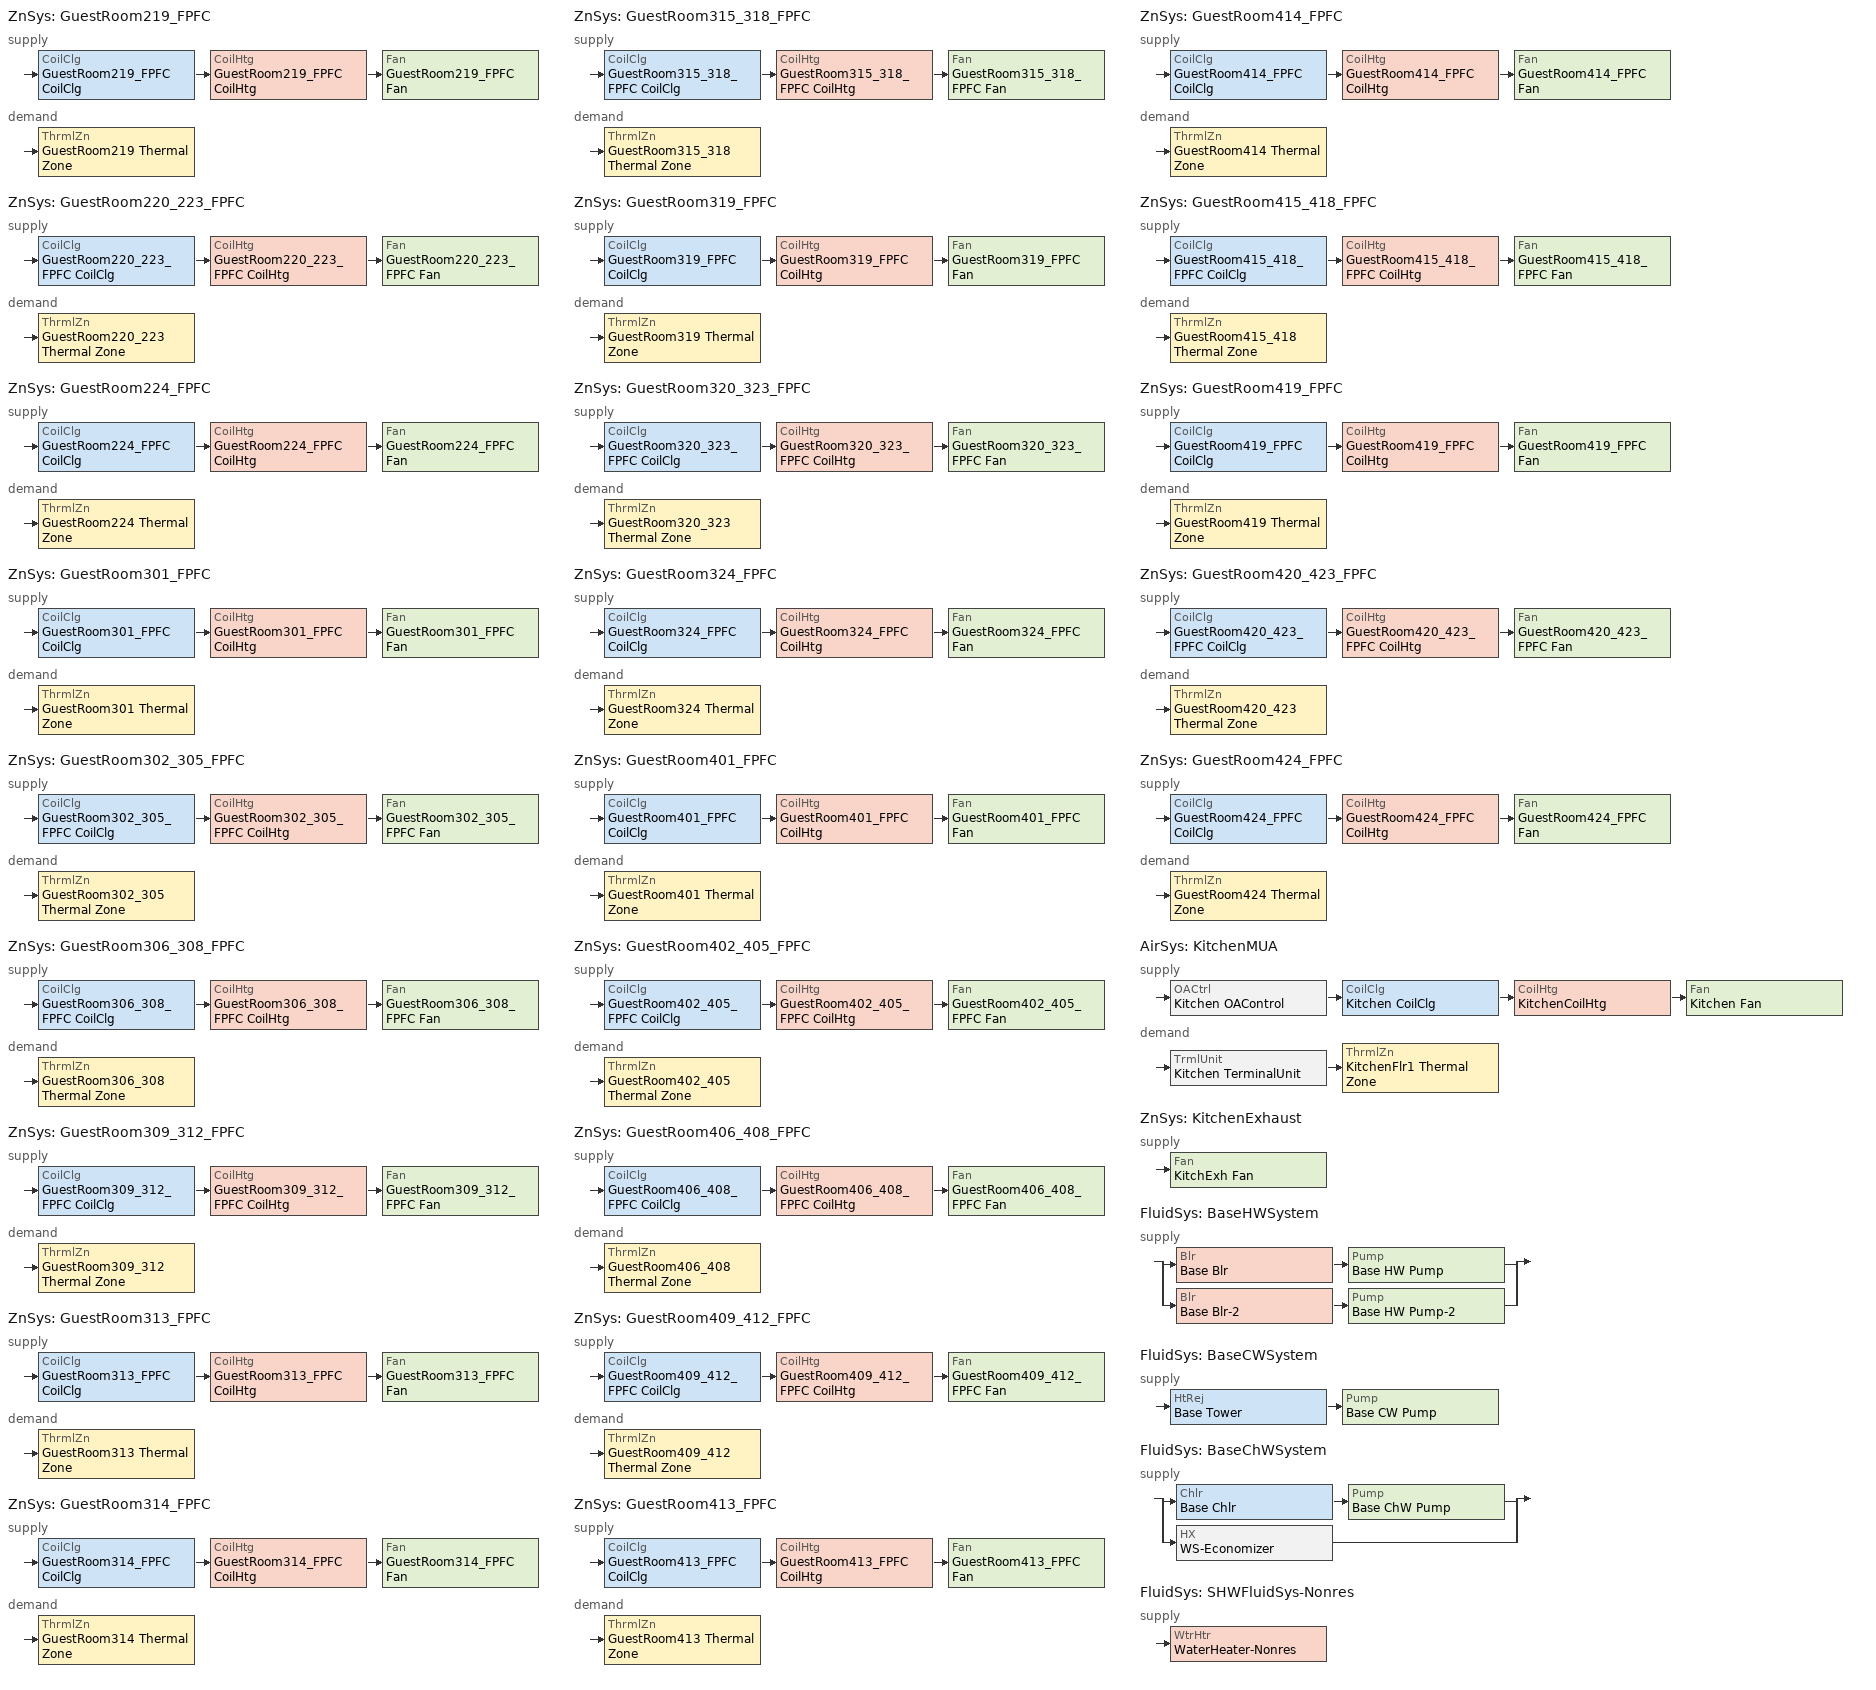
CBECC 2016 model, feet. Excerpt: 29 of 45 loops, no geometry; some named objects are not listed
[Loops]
ZnSys 'GuestRoom219_FPFC'
 supply: CoilClg 'GuestRoom219_FPFC CoilClg' > CoilHtg 'GuestRoom219_FPFC CoilHtg' > Fan 'GuestRoom219_FPFC Fan'
 demand: ThrmlZn 'GuestRoom219 Thermal Zone'
ZnSys 'GuestRoom220_223_FPFC'
 supply: CoilClg 'GuestRoom220_223_FPFC CoilClg' > CoilHtg 'GuestRoom220_223_FPFC CoilHtg' > Fan 'GuestRoom220_223_FPFC Fan'
 demand: ThrmlZn 'GuestRoom220_223 Thermal Zone'
ZnSys 'GuestRoom224_FPFC'
 supply: CoilClg 'GuestRoom224_FPFC CoilClg' > CoilHtg 'GuestRoom224_FPFC CoilHtg' > Fan 'GuestRoom224_FPFC Fan'
 demand: ThrmlZn 'GuestRoom224 Thermal Zone'
ZnSys 'GuestRoom301_FPFC'
 supply: CoilClg 'GuestRoom301_FPFC CoilClg' > CoilHtg 'GuestRoom301_FPFC CoilHtg' > Fan 'GuestRoom301_FPFC Fan'
 demand: ThrmlZn 'GuestRoom301 Thermal Zone'
ZnSys 'GuestRoom302_305_FPFC'
 supply: CoilClg 'GuestRoom302_305_FPFC CoilClg' > CoilHtg 'GuestRoom302_305_FPFC CoilHtg' > Fan 'GuestRoom302_305_FPFC Fan'
 demand: ThrmlZn 'GuestRoom302_305 Thermal Zone'
ZnSys 'GuestRoom306_308_FPFC'
 supply: CoilClg 'GuestRoom306_308_FPFC CoilClg' > CoilHtg 'GuestRoom306_308_FPFC CoilHtg' > Fan 'GuestRoom306_308_FPFC Fan'
 demand: ThrmlZn 'GuestRoom306_308 Thermal Zone'
ZnSys 'GuestRoom309_312_FPFC'
 supply: CoilClg 'GuestRoom309_312_FPFC CoilClg' > CoilHtg 'GuestRoom309_312_FPFC CoilHtg' > Fan 'GuestRoom309_312_FPFC Fan'
 demand: ThrmlZn 'GuestRoom309_312 Thermal Zone'
ZnSys 'GuestRoom313_FPFC'
 supply: CoilClg 'GuestRoom313_FPFC CoilClg' > CoilHtg 'GuestRoom313_FPFC CoilHtg' > Fan 'GuestRoom313_FPFC Fan'
 demand: ThrmlZn 'GuestRoom313 Thermal Zone'
ZnSys 'GuestRoom314_FPFC'
 supply: CoilClg 'GuestRoom314_FPFC CoilClg' > CoilHtg 'GuestRoom314_FPFC CoilHtg' > Fan 'GuestRoom314_FPFC Fan'
 demand: ThrmlZn 'GuestRoom314 Thermal Zone'
ZnSys 'GuestRoom315_318_FPFC'
 supply: CoilClg 'GuestRoom315_318_FPFC CoilClg' > CoilHtg 'GuestRoom315_318_FPFC CoilHtg' > Fan 'GuestRoom315_318_FPFC Fan'
 demand: ThrmlZn 'GuestRoom315_318 Thermal Zone'
ZnSys 'GuestRoom319_FPFC'
 supply: CoilClg 'GuestRoom319_FPFC CoilClg' > CoilHtg 'GuestRoom319_FPFC CoilHtg' > Fan 'GuestRoom319_FPFC Fan'
 demand: ThrmlZn 'GuestRoom319 Thermal Zone'
ZnSys 'GuestRoom320_323_FPFC'
 supply: CoilClg 'GuestRoom320_323_FPFC CoilClg' > CoilHtg 'GuestRoom320_323_FPFC CoilHtg' > Fan 'GuestRoom320_323_FPFC Fan'
 demand: ThrmlZn 'GuestRoom320_323 Thermal Zone'
ZnSys 'GuestRoom324_FPFC'
 supply: CoilClg 'GuestRoom324_FPFC CoilClg' > CoilHtg 'GuestRoom324_FPFC CoilHtg' > Fan 'GuestRoom324_FPFC Fan'
 demand: ThrmlZn 'GuestRoom324 Thermal Zone'
ZnSys 'GuestRoom401_FPFC'
 supply: CoilClg 'GuestRoom401_FPFC CoilClg' > CoilHtg 'GuestRoom401_FPFC CoilHtg' > Fan 'GuestRoom401_FPFC Fan'
 demand: ThrmlZn 'GuestRoom401 Thermal Zone'
ZnSys 'GuestRoom402_405_FPFC'
 supply: CoilClg 'GuestRoom402_405_FPFC CoilClg' > CoilHtg 'GuestRoom402_405_FPFC CoilHtg' > Fan 'GuestRoom402_405_FPFC Fan'
 demand: ThrmlZn 'GuestRoom402_405 Thermal Zone'
ZnSys 'GuestRoom406_408_FPFC'
 supply: CoilClg 'GuestRoom406_408_FPFC CoilClg' > CoilHtg 'GuestRoom406_408_FPFC CoilHtg' > Fan 'GuestRoom406_408_FPFC Fan'
 demand: ThrmlZn 'GuestRoom406_408 Thermal Zone'
ZnSys 'GuestRoom409_412_FPFC'
 supply: CoilClg 'GuestRoom409_412_FPFC CoilClg' > CoilHtg 'GuestRoom409_412_FPFC CoilHtg' > Fan 'GuestRoom409_412_FPFC Fan'
 demand: ThrmlZn 'GuestRoom409_412 Thermal Zone'
ZnSys 'GuestRoom413_FPFC'
 supply: CoilClg 'GuestRoom413_FPFC CoilClg' > CoilHtg 'GuestRoom413_FPFC CoilHtg' > Fan 'GuestRoom413_FPFC Fan'
 demand: ThrmlZn 'GuestRoom413 Thermal Zone'
ZnSys 'GuestRoom414_FPFC'
 supply: CoilClg 'GuestRoom414_FPFC CoilClg' > CoilHtg 'GuestRoom414_FPFC CoilHtg' > Fan 'GuestRoom414_FPFC Fan'
 demand: ThrmlZn 'GuestRoom414 Thermal Zone'
ZnSys 'GuestRoom415_418_FPFC'
 supply: CoilClg 'GuestRoom415_418_FPFC CoilClg' > CoilHtg 'GuestRoom415_418_FPFC CoilHtg' > Fan 'GuestRoom415_418_FPFC Fan'
 demand: ThrmlZn 'GuestRoom415_418 Thermal Zone'
ZnSys 'GuestRoom419_FPFC'
 supply: CoilClg 'GuestRoom419_FPFC CoilClg' > CoilHtg 'GuestRoom419_FPFC CoilHtg' > Fan 'GuestRoom419_FPFC Fan'
 demand: ThrmlZn 'GuestRoom419 Thermal Zone'
ZnSys 'GuestRoom420_423_FPFC'
 supply: CoilClg 'GuestRoom420_423_FPFC CoilClg' > CoilHtg 'GuestRoom420_423_FPFC CoilHtg' > Fan 'GuestRoom420_423_FPFC Fan'
 demand: ThrmlZn 'GuestRoom420_423 Thermal Zone'
ZnSys 'GuestRoom424_FPFC'
 supply: CoilClg 'GuestRoom424_FPFC CoilClg' > CoilHtg 'GuestRoom424_FPFC CoilHtg' > Fan 'GuestRoom424_FPFC Fan'
 demand: ThrmlZn 'GuestRoom424 Thermal Zone'
AirSys 'KitchenMUA'
 supply: OACtrl 'Kitchen OAControl' > CoilClg 'Kitchen CoilClg' > CoilHtg 'KitchenCoilHtg' > Fan 'Kitchen Fan'
 demand: TrmlUnit 'Kitchen TerminalUnit' > ThrmlZn 'KitchenFlr1 Thermal Zone'
ZnSys 'KitchenExhaust'
 supply: Fan 'KitchExh Fan'
FluidSys 'BaseHWSystem'
 supply: split
  | Blr 'Base Blr' > Pump 'Base HW Pump'
  | Blr 'Base Blr-2' > Pump 'Base HW Pump-2'
FluidSys 'BaseCWSystem'
 supply: HtRej 'Base Tower' > Pump 'Base CW Pump'
FluidSys 'BaseChWSystem'
 supply: split
  | Chlr 'Base Chlr' > Pump 'Base ChW Pump'
  | HX 'WS-Economizer'
FluidSys 'SHWFluidSys-Nonres'
 supply: WtrHtr 'WaterHeater-Nonres'
[ZnSys]
Name | Type | AvailSchRef | Cnt | ExhSysType
GuestRoom219_FPFC; GuestRoom224_FPFC; GuestRoom301_FPFC; GuestRoom313_FPFC; GuestRoom314_FPFC; GuestRoom319_FPFC; GuestRoom324_FPFC; GuestRoom401_FPFC; GuestRoom413_FPFC; GuestRoom414_FPFC; GuestRoom419_FPFC; GuestRoom424_FPFC | FPFC | ResidentialLiving HVACAvail
GuestRoom220_223_FPFC; GuestRoom302_305_FPFC; GuestRoom309_312_FPFC; GuestRoom315_318_FPFC; GuestRoom320_323_FPFC; GuestRoom402_405_FPFC; GuestRoom409_412_FPFC; GuestRoom415_418_FPFC; GuestRoom420_423_FPFC | FPFC | ResidentialLiving HVACAvail | 4
GuestRoom306_308_FPFC; GuestRoom406_408_FPFC | FPFC | ResidentialLiving HVACAvail | 3
KitchenExhaust | Exhaust |  |  | CommercialKitchen
[CoilClg]
Name | Sys | Type | FluidSegInRef | FluidSegOutRef | FuelSrc
GuestRoom219_FPFC CoilClg | GuestRoom219_FPFC | ChilledWater | BaseChWPrimSupSeg | BaseChWPrimRetSeg
GuestRoom220_223_FPFC CoilClg | GuestRoom220_223_FPFC | ChilledWater | BaseChWPrimSupSeg | BaseChWPrimRetSeg
GuestRoom224_FPFC CoilClg | GuestRoom224_FPFC | ChilledWater | BaseChWPrimSupSeg | BaseChWPrimRetSeg
GuestRoom301_FPFC CoilClg | GuestRoom301_FPFC | ChilledWater | BaseChWPrimSupSeg | BaseChWPrimRetSeg
GuestRoom302_305_FPFC CoilClg | GuestRoom302_305_FPFC | ChilledWater | BaseChWPrimSupSeg | BaseChWPrimRetSeg
GuestRoom306_308_FPFC CoilClg | GuestRoom306_308_FPFC | ChilledWater | BaseChWPrimSupSeg | BaseChWPrimRetSeg
GuestRoom309_312_FPFC CoilClg | GuestRoom309_312_FPFC | ChilledWater | BaseChWPrimSupSeg | BaseChWPrimRetSeg
GuestRoom313_FPFC CoilClg | GuestRoom313_FPFC | ChilledWater | BaseChWPrimSupSeg | BaseChWPrimRetSeg
GuestRoom314_FPFC CoilClg | GuestRoom314_FPFC | ChilledWater | BaseChWPrimSupSeg | BaseChWPrimRetSeg
GuestRoom315_318_FPFC CoilClg | GuestRoom315_318_FPFC | ChilledWater | BaseChWPrimSupSeg | BaseChWPrimRetSeg
GuestRoom319_FPFC CoilClg | GuestRoom319_FPFC | ChilledWater | BaseChWPrimSupSeg | BaseChWPrimRetSeg
GuestRoom320_323_FPFC CoilClg | GuestRoom320_323_FPFC | ChilledWater | BaseChWPrimSupSeg | BaseChWPrimRetSeg
GuestRoom324_FPFC CoilClg | GuestRoom324_FPFC | ChilledWater | BaseChWPrimSupSeg | BaseChWPrimRetSeg
GuestRoom401_FPFC CoilClg | GuestRoom401_FPFC | ChilledWater | BaseChWPrimSupSeg | BaseChWPrimRetSeg
GuestRoom402_405_FPFC CoilClg | GuestRoom402_405_FPFC | ChilledWater | BaseChWPrimSupSeg | BaseChWPrimRetSeg
GuestRoom406_408_FPFC CoilClg | GuestRoom406_408_FPFC | ChilledWater | BaseChWPrimSupSeg | BaseChWPrimRetSeg
GuestRoom409_412_FPFC CoilClg | GuestRoom409_412_FPFC | ChilledWater | BaseChWPrimSupSeg | BaseChWPrimRetSeg
GuestRoom413_FPFC CoilClg | GuestRoom413_FPFC | ChilledWater | BaseChWPrimSupSeg | BaseChWPrimRetSeg
GuestRoom414_FPFC CoilClg | GuestRoom414_FPFC | ChilledWater | BaseChWPrimSupSeg | BaseChWPrimRetSeg
GuestRoom415_418_FPFC CoilClg | GuestRoom415_418_FPFC | ChilledWater | BaseChWPrimSupSeg | BaseChWPrimRetSeg
GuestRoom419_FPFC CoilClg | GuestRoom419_FPFC | ChilledWater | BaseChWPrimSupSeg | BaseChWPrimRetSeg
GuestRoom420_423_FPFC CoilClg | GuestRoom420_423_FPFC | ChilledWater | BaseChWPrimSupSeg | BaseChWPrimRetSeg
GuestRoom424_FPFC CoilClg | GuestRoom424_FPFC | ChilledWater | BaseChWPrimSupSeg | BaseChWPrimRetSeg
Kitchen CoilClg | KitchenMUA | DirectExpansion |  |  | Electric
[CoilHtg]
Name | Sys | Type | FluidSegInRef | FluidSegOutRef | FuelSrc
GuestRoom219_FPFC CoilHtg | GuestRoom219_FPFC | HotWater | BaseHWPrimSupSeg | BaseHWPrimRetSeg
GuestRoom220_223_FPFC CoilHtg | GuestRoom220_223_FPFC | HotWater | BaseHWPrimSupSeg | BaseHWPrimRetSeg
GuestRoom224_FPFC CoilHtg | GuestRoom224_FPFC | HotWater | BaseHWPrimSupSeg | BaseHWPrimRetSeg
GuestRoom301_FPFC CoilHtg | GuestRoom301_FPFC | HotWater | BaseHWPrimSupSeg | BaseHWPrimRetSeg
GuestRoom302_305_FPFC CoilHtg | GuestRoom302_305_FPFC | HotWater | BaseHWPrimSupSeg | BaseHWPrimRetSeg
GuestRoom306_308_FPFC CoilHtg | GuestRoom306_308_FPFC | HotWater | BaseHWPrimSupSeg | BaseHWPrimRetSeg
GuestRoom309_312_FPFC CoilHtg | GuestRoom309_312_FPFC | HotWater | BaseHWPrimSupSeg | BaseHWPrimRetSeg
GuestRoom313_FPFC CoilHtg | GuestRoom313_FPFC | HotWater | BaseHWPrimSupSeg | BaseHWPrimRetSeg
GuestRoom314_FPFC CoilHtg | GuestRoom314_FPFC | HotWater | BaseHWPrimSupSeg | BaseHWPrimRetSeg
GuestRoom315_318_FPFC CoilHtg | GuestRoom315_318_FPFC | HotWater | BaseHWPrimSupSeg | BaseHWPrimRetSeg
GuestRoom319_FPFC CoilHtg | GuestRoom319_FPFC | HotWater | BaseHWPrimSupSeg | BaseHWPrimRetSeg
GuestRoom320_323_FPFC CoilHtg | GuestRoom320_323_FPFC | HotWater | BaseHWPrimSupSeg | BaseHWPrimRetSeg
GuestRoom324_FPFC CoilHtg | GuestRoom324_FPFC | HotWater | BaseHWPrimSupSeg | BaseHWPrimRetSeg
GuestRoom401_FPFC CoilHtg | GuestRoom401_FPFC | HotWater | BaseHWPrimSupSeg | BaseHWPrimRetSeg
GuestRoom402_405_FPFC CoilHtg | GuestRoom402_405_FPFC | HotWater | BaseHWPrimSupSeg | BaseHWPrimRetSeg
GuestRoom406_408_FPFC CoilHtg | GuestRoom406_408_FPFC | HotWater | BaseHWPrimSupSeg | BaseHWPrimRetSeg
GuestRoom409_412_FPFC CoilHtg | GuestRoom409_412_FPFC | HotWater | BaseHWPrimSupSeg | BaseHWPrimRetSeg
GuestRoom413_FPFC CoilHtg | GuestRoom413_FPFC | HotWater | BaseHWPrimSupSeg | BaseHWPrimRetSeg
GuestRoom414_FPFC CoilHtg | GuestRoom414_FPFC | HotWater | BaseHWPrimSupSeg | BaseHWPrimRetSeg
GuestRoom415_418_FPFC CoilHtg | GuestRoom415_418_FPFC | HotWater | BaseHWPrimSupSeg | BaseHWPrimRetSeg
GuestRoom419_FPFC CoilHtg | GuestRoom419_FPFC | HotWater | BaseHWPrimSupSeg | BaseHWPrimRetSeg
GuestRoom420_423_FPFC CoilHtg | GuestRoom420_423_FPFC | HotWater | BaseHWPrimSupSeg | BaseHWPrimRetSeg
GuestRoom424_FPFC CoilHtg | GuestRoom424_FPFC | HotWater | BaseHWPrimSupSeg | BaseHWPrimRetSeg
KitchenCoilHtg | KitchenMUA | Furnace |  |  | Gas
[Fan]
Name | Sys | CtrlMthd | ModelingMthd | TotStaticPress
GuestRoom219_FPFC Fan | GuestRoom219_FPFC | ConstantVolume | PowerPerUnitFlow
GuestRoom220_223_FPFC Fan | GuestRoom220_223_FPFC | ConstantVolume | PowerPerUnitFlow
GuestRoom224_FPFC Fan | GuestRoom224_FPFC | ConstantVolume | PowerPerUnitFlow
GuestRoom301_FPFC Fan | GuestRoom301_FPFC | ConstantVolume | PowerPerUnitFlow
GuestRoom302_305_FPFC Fan | GuestRoom302_305_FPFC | ConstantVolume | PowerPerUnitFlow
GuestRoom306_308_FPFC Fan | GuestRoom306_308_FPFC | ConstantVolume | PowerPerUnitFlow
GuestRoom309_312_FPFC Fan | GuestRoom309_312_FPFC | ConstantVolume | PowerPerUnitFlow
GuestRoom313_FPFC Fan | GuestRoom313_FPFC | ConstantVolume | PowerPerUnitFlow
GuestRoom314_FPFC Fan | GuestRoom314_FPFC | ConstantVolume | PowerPerUnitFlow
GuestRoom315_318_FPFC Fan | GuestRoom315_318_FPFC | ConstantVolume | PowerPerUnitFlow
GuestRoom319_FPFC Fan | GuestRoom319_FPFC | ConstantVolume | PowerPerUnitFlow
GuestRoom320_323_FPFC Fan | GuestRoom320_323_FPFC | ConstantVolume | PowerPerUnitFlow
GuestRoom324_FPFC Fan | GuestRoom324_FPFC | ConstantVolume | PowerPerUnitFlow
GuestRoom401_FPFC Fan | GuestRoom401_FPFC | ConstantVolume | PowerPerUnitFlow
GuestRoom402_405_FPFC Fan | GuestRoom402_405_FPFC | ConstantVolume | PowerPerUnitFlow
GuestRoom406_408_FPFC Fan | GuestRoom406_408_FPFC | ConstantVolume | PowerPerUnitFlow
GuestRoom409_412_FPFC Fan | GuestRoom409_412_FPFC | ConstantVolume | PowerPerUnitFlow
GuestRoom413_FPFC Fan | GuestRoom413_FPFC | ConstantVolume | PowerPerUnitFlow
GuestRoom414_FPFC Fan | GuestRoom414_FPFC | ConstantVolume | PowerPerUnitFlow
GuestRoom415_418_FPFC Fan | GuestRoom415_418_FPFC | ConstantVolume | PowerPerUnitFlow
GuestRoom419_FPFC Fan | GuestRoom419_FPFC | ConstantVolume | PowerPerUnitFlow
GuestRoom420_423_FPFC Fan | GuestRoom420_423_FPFC | ConstantVolume | PowerPerUnitFlow
GuestRoom424_FPFC Fan | GuestRoom424_FPFC | ConstantVolume | PowerPerUnitFlow
Kitchen Fan | KitchenMUA
KitchExh Fan | KitchenExhaust |  | PowerPerUnitFlow | 1.5
[AirSys]
KitchenMUA: Type=SZAC; CtrlZnRef=KitchenFlr1 Thermal Zone
[AirSeg] Sys=KitchenMUA
Name | Type | Path
Kitchen SupAirSeg | Supply | Direct
Kitchen ReturnAirSeg | Return
[TrmlUnit]
Kitchen TerminalUnit: Sys=KitchenMUA; Type=Uncontrolled; ZnServedRef=KitchenFlr1 Thermal Zone; PriAirSegRef=Kitchen SupAirSeg
[OACtrl]
Kitchen OAControl: Sys=KitchenMUA; EconoCtrlMthd=DifferentialDryBulb; EconoIntegration=Integrated
[FluidSys]
Name | Type | CtrlType
BaseHWSystem | HotWater
BaseCWSystem | CondenserWater
BaseChWSystem | ChilledWater | DDC
SHWFluidSys-Nonres | ServiceHotWater
[FluidSeg]
Name | Sys | Type | Src
BaseHWPrimSupSeg | BaseHWSystem | PrimarySupply
BaseHWPrimRetSeg | BaseHWSystem | PrimaryReturn
BaseCWPrimSupSeg | BaseCWSystem | PrimarySupply
BaseCWPrimRetSeg | BaseCWSystem | PrimaryReturn
BaseChWPrimSupSeg | BaseChWSystem | PrimarySupply
BaseChWPrimRetSeg | BaseChWSystem | PrimaryReturn
SHWSupply-Nonres | SHWFluidSys-Nonres | PrimarySupply
SHWMakeup-Nonres | SHWFluidSys-Nonres | MakeupFluid | MunicipalWater
[Blr] Sys=BaseHWSystem; Type=HotWater; FuelSrc=Gas; DraftType=MechanicalNoncondensing; FluidSegInRef=BaseHWPrimRetSeg; FluidSegOutRef=BaseHWPrimSupSeg; CapRtd=363000; ThrmlEff=0.8
Base Blr; Base Blr-2
[Pump]
Name | Sys | SpdCtrl
Base HW Pump; Base HW Pump-2 | BaseHWSystem | ConstantSpeed
Base CW Pump | BaseCWSystem | ConstantSpeed
Base ChW Pump | BaseChWSystem | VariableSpeed
[HtRej]
Base Tower: Sys=BaseCWSystem; Type=OpenTower; FanType=Axial; ModCtrl=VariableSpeedDrive; FluidSegInRef=BaseCWPrimRetSeg; FluidSegOutRef=BaseCWPrimSupSeg
[Chlr]
Base Chlr: Sys=BaseChWSystem; Type=Screw; FuelSrc=Electric; CndsrType=Fluid; CndsrFluidSegInRef=BaseCWPrimSupSeg; CndsrFluidSegOutRef=BaseCWPrimRetSeg; EvapFluidSegInRef=BaseChWPrimRetSeg; EvapFluidSegOutRef=BaseChWPrimSupSeg; EvapHasBypass=1; CapRtd=348000; KwPerTon=0.78; IPLVKwPerTon=0.5
[HX]
WS-Economizer: Sys=BaseChWSystem; CHWFluidSegInRef=BaseChWPrimRetSeg; CHWFluidSegOutRef=BaseChWPrimSupSeg; CWFluidSegInRef=BaseCWPrimSupSeg; CWFluidSegOutRef=BaseCWPrimRetSeg; CHWEntTempDsgn=56; CWEntTempDsgn=41; CWLvgTempDsgn=53; CapRtd=350000
[WtrHtr]
WaterHeater-Nonres: Sys=SHWFluidSys-Nonres; FluidSegOutRef=SHWSupply-Nonres; FluidSegMakeupRef=SHWMakeup-Nonres
[SchDay] Hr=( 1, 1, 1, 1, 1, 1, 1, 1, 1, 1, 1, 1, 1, 1, 1, 1, 1, 1, 1, 1, 1, 1, 1, 1 )
Name | Type
OnDay | Fraction
ResidentialLivingHVACAvailSun; ResidentialLivingHVACAvailWD; ResidentialLivingHVACAvailSat | OnOff
[Sch]
ResidentialLiving HVACAvail: Type=OnOff; EndMonth[1]=12; EndDay[1]=31; SchWeekRef[1]=ResidentialLivingHVACAvailWk
[SchWeek]
ResidentialLivingHVACAvailWk: Type=OnOff; SchDaySunRef=ResidentialLivingHVACAvailSun; SchDayMonRef=ResidentialLivingHVACAvailWD; SchDayTueRef=ResidentialLivingHVACAvailWD; SchDayWedRef=ResidentialLivingHVACAvailWD; SchDayThuRef=ResidentialLivingHVACAvailWD; SchDayFriRef=ResidentialLivingHVACAvailWD; SchDaySatRef=ResidentialLivingHVACAvailSat; SchDayHolRef=ResidentialLivingHVACAvailSun; SchDayClgDDRef=OnDay; SchDayHtgDDRef=OnDay
